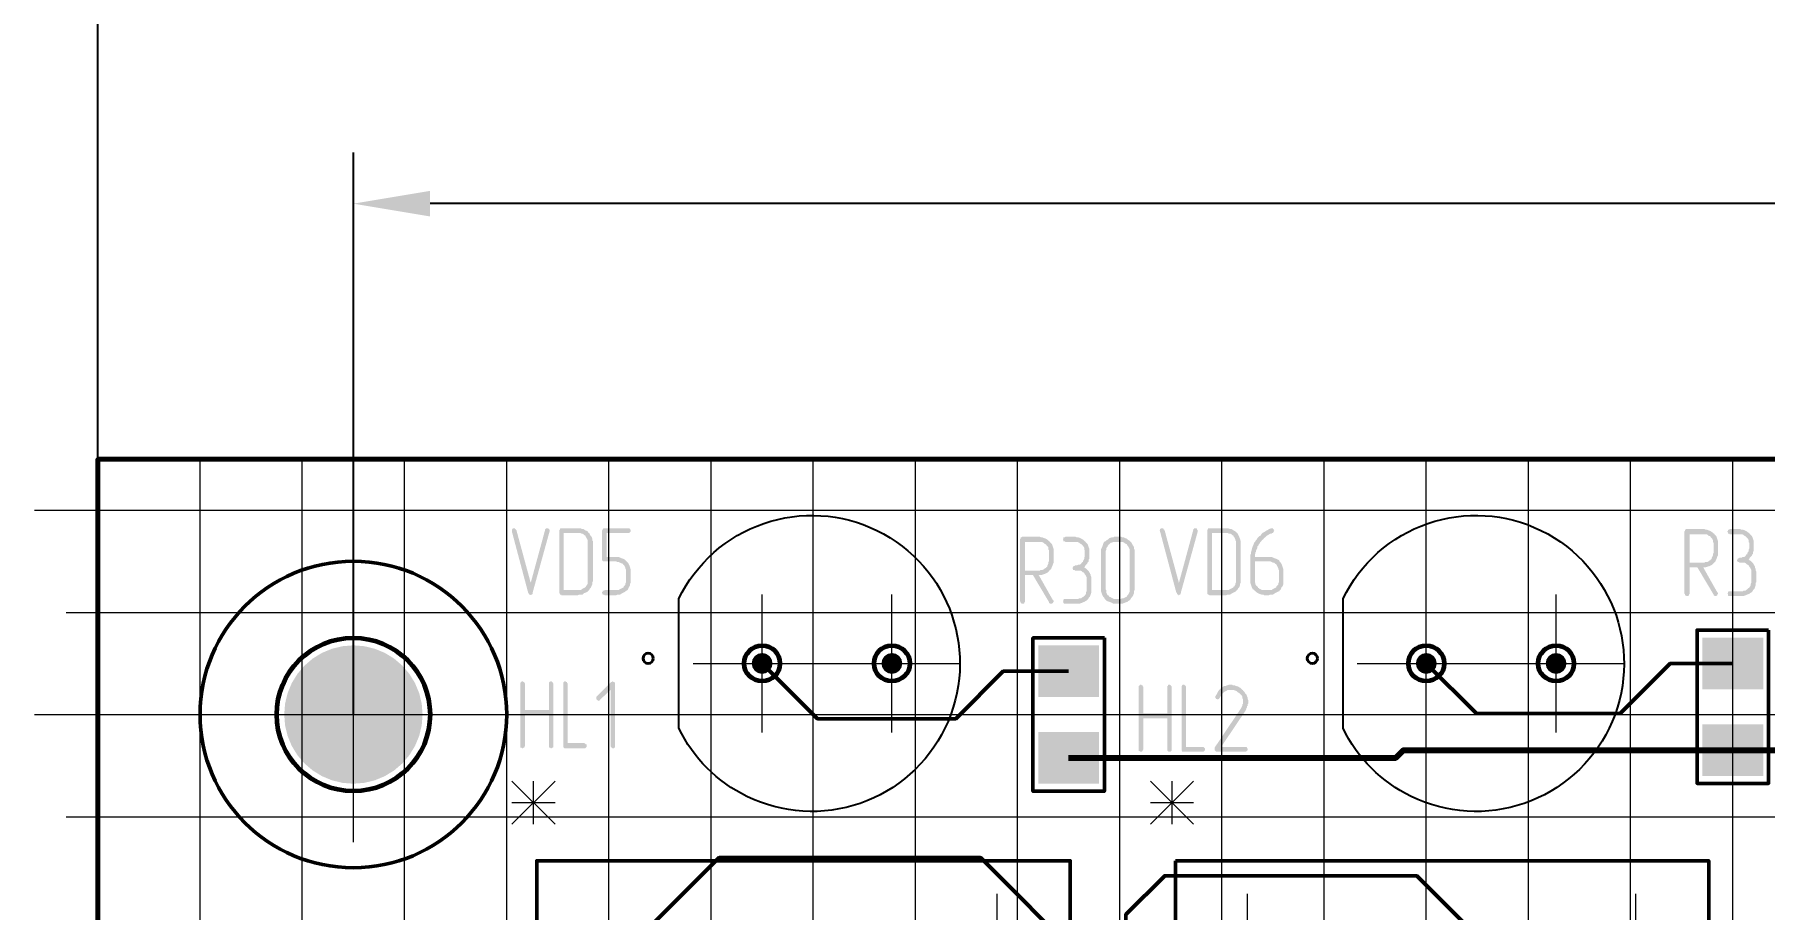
# Model space of a CAD drawing. Extents: x 260 to 1101, y 70 to 664.
# Drawn here: x 324.9 to 392.6, y 575.2 to 609.4 of the extents above; entities that cross this region are included whole.
import ezdxf

# ---------------------------------------------------------------- set-up
doc = ezdxf.new("R2010")
doc.units = 0
doc.header["$MEASUREMENT"] = 0
doc.layers.get('0').update_dxf_attribs({"linetype": 'CONTINUOUS'})
doc.layers.get('DEFPOINTS').update_dxf_attribs({"linetype": 'CONTINUOUS'})
doc.layers.add('PDF _Геометрия', color=7, linetype='CONTINUOUS')
doc.layers.add('PDF _Сплошная заливка', color=7, linetype='CONTINUOUS')
doc.styles.add('GOST type A0', font='', dxfattribs={"oblique": 15, "height": 3.5})
doc.styles.get('GOST type A0').set_extended_font_data('GOST type A')
doc.dimstyles.new('ГОСТ type A', dxfattribs={"dimtxt": 3.5, "dimasz": 3, "dimexe": 2, "dimexo": 0, "dimgap": 1, "dimtad": 1, "dimtoh": 1, "dimtxsty": 'GOST type A0', "dimcen": 0, "dimazin": 2, "dimtfac": 1, "dimtmove": 0, "dimatfit": 3, "dimfxl": 1, "dimarcsym": 0})

# ---------------------------------------------------------------- blocks, each defined once
blk = doc.blocks.new('*D11')
at = {"color": 0, "lineweight": -2, "transparency": 16777216}
for p, q in [((327.413, 592.786), (327.413, 614.787)), ((647.301, 592.786), (647.301, 614.787)), ((330.413, 612.787), (644.301, 612.787))]:
    blk.add_line(p, q, dxfattribs=at)
at = {"color": 0, "transparency": 16777216}
for points in [[(330.413, 613.287), (330.413, 612.287), (327.413, 612.787)], [(644.301, 613.287), (644.301, 612.287), (647.301, 612.787)]]:
    blk.add_solid(points, dxfattribs=at)
at = {"layer": 'DEFPOINTS', "color": 0, "transparency": 16777216}
for p in [(647.301, 612.787), (327.413, 592.786), (647.301, 592.786)]:
    blk.add_point(p, dxfattribs=at)
at = {"color": 0, "transparency": 16777216, "insert": (487.357, 615.799), "char_height": 3.5, "attachment_point": 5, "style": 'GOST type A0'}
blk.add_mtext('160±0,1', dxfattribs=at)
blk = doc.blocks.new('*D12')
at = {"color": 0, "lineweight": -2, "transparency": 16777216}
for p, q in [((337.409, 582.787), (337.409, 604.786)), ((637.304, 582.786), (637.304, 604.786)), ((634.304, 602.786), (340.409, 602.786))]:
    blk.add_line(p, q, dxfattribs=at)
at = {"color": 0, "transparency": 16777216}
for points in [[(340.409, 603.286), (340.409, 602.286), (337.409, 602.786)], [(634.304, 603.286), (634.304, 602.286), (637.304, 602.786)]]:
    blk.add_solid(points, dxfattribs=at)
at = {"layer": 'DEFPOINTS', "color": 0, "transparency": 16777216}
for p in [(337.409, 602.786), (337.409, 582.787), (637.304, 582.786)]:
    blk.add_point(p, dxfattribs=at)
at = {"color": 0, "transparency": 16777216, "insert": (487.356, 605.536), "char_height": 3.5, "width": 8.19532, "attachment_point": 5, "style": 'GOST type A0'}
blk.add_mtext('150', dxfattribs=at)

msp = doc.modelspace()

# ---------------------------------------------------------------- hatches: boundary and pattern name
at = {"layer": 'PDF _Сплошная заливка', "transparency": 33554559}
for points in [[(345.008, 590.075), (345.034, 590.075), (345.059, 590.049), (345.059, 590.049), (345.084, 590.024), (345.084, 589.998), (345.084, 589.973), (345.084, 589.948), (344.424, 587.56), (344.424, 587.56), (344.424, 587.535), (344.424, 587.535), (344.424, 587.509), (344.399, 587.484), (344.399, 587.484), (344.374, 587.484), (344.348, 587.458), (344.348, 587.458), (344.323, 587.484), (344.323, 587.484), (344.297, 587.484), (344.272, 587.509), (344.272, 587.535), (344.247, 587.56), (343.612, 589.948), (343.612, 589.998), (343.612, 589.998), (343.612, 589.998), (343.612, 590.024), (343.637, 590.049), (343.637, 590.049), (343.637, 590.075), (343.663, 590.075), (343.688, 590.075), (343.713, 590.075), (343.713, 590.075), (343.739, 590.075), (343.739, 590.049), (343.764, 590.049), (343.764, 590.024), (343.79, 589.998), (344.348, 587.941), (344.907, 589.998), (344.907, 589.998), (344.907, 590.024), (344.932, 590.049), (344.932, 590.049), (344.932, 590.049), (344.958, 590.075), (344.958, 590.075), (344.983, 590.075)], [(348.182, 590.075), (348.208, 590.075), (348.233, 590.049), (348.233, 590.049), (348.258, 590.024), (348.258, 589.998), (348.258, 589.973), (348.258, 589.973), (348.258, 589.973), (348.258, 589.948), (348.233, 589.922), (348.233, 589.922), (348.208, 589.897), (348.208, 589.897), (348.157, 589.897), (347.319, 589.897), (347.319, 588.957), (347.725, 588.957), (347.751, 588.957), (347.776, 588.957), (347.852, 588.932), (347.903, 588.906), (347.979, 588.881), (348.03, 588.855), (348.055, 588.83), (348.106, 588.779), (348.106, 588.779), (348.106, 588.779), (348.131, 588.754), (348.157, 588.728), (348.182, 588.678), (348.208, 588.627), (348.233, 588.551), (348.258, 588.474), (348.258, 588.449), (348.258, 588.398), (348.258, 588.017), (348.258, 588.017), (348.258, 588.017), (348.258, 587.992), (348.258, 587.992), (348.258, 587.941), (348.233, 587.89), (348.233, 587.839), (348.182, 587.763), (348.157, 587.687), (348.131, 587.662), (348.106, 587.636), (348.081, 587.636), (348.055, 587.611), (348.03, 587.585), (347.979, 587.56), (347.928, 587.535), (347.852, 587.484), (347.776, 587.484), (347.751, 587.484), (347.7, 587.458), (347.243, 587.458), (347.217, 587.484), (347.192, 587.484), (347.167, 587.484), (347.167, 587.509), (347.167, 587.509), (347.141, 587.535), (347.141, 587.56), (347.141, 587.56), (347.141, 587.585), (347.167, 587.585), (347.167, 587.611), (347.167, 587.636), (347.192, 587.636), (347.217, 587.636), (347.243, 587.662), (347.725, 587.662), (347.751, 587.662), (347.801, 587.662), (347.827, 587.687), (347.877, 587.712), (347.928, 587.738), (347.979, 587.763), (347.979, 587.763), (347.979, 587.789), (348.004, 587.814), (348.03, 587.839), (348.055, 587.865), (348.055, 587.916), (348.081, 587.966), (348.081, 588.017), (348.081, 588.398), (348.081, 588.398), (348.081, 588.424), (348.081, 588.449), (348.055, 588.5), (348.055, 588.525), (348.03, 588.576), (348.004, 588.627), (347.979, 588.652), (347.954, 588.652), (347.954, 588.678), (347.928, 588.703), (347.903, 588.703), (347.852, 588.728), (347.801, 588.754), (347.751, 588.754), (347.7, 588.779), (347.217, 588.779), (347.217, 588.779), (347.192, 588.779), (347.167, 588.805), (347.167, 588.805), (347.141, 588.83), (347.141, 588.855), (347.141, 589.973), (347.141, 589.973), (347.141, 589.998), (347.141, 589.998), (347.167, 590.024), (347.167, 590.049), (347.192, 590.075), (347.217, 590.075), (347.243, 590.075)], [(365.677, 589.744), (365.727, 589.719), (365.778, 589.719), (365.854, 589.694), (365.905, 589.668), (365.981, 589.617), (366.007, 589.592), (366.032, 589.567), (366.058, 589.567), (366.058, 589.567), (366.058, 589.541), (366.083, 589.516), (366.134, 589.465), (366.159, 589.414), (366.184, 589.338), (366.21, 589.262), (366.21, 589.211), (366.21, 589.186), (366.21, 588.982), (366.21, 588.932), (366.21, 588.881), (366.184, 588.855), (366.184, 588.855), (366.184, 588.855), (366.184, 588.83), (366.184, 588.83), (366.184, 588.779), (366.159, 588.754), (366.159, 588.754), (366.134, 588.728), (366.134, 588.703), (366.108, 588.678), (366.083, 588.652), (366.058, 588.627), (366.032, 588.576), (366.007, 588.551), (366.007, 588.551), (366.032, 588.551), (366.032, 588.525), (366.083, 588.5), (366.108, 588.474), (366.134, 588.449), (366.184, 588.398), (366.21, 588.347), (366.21, 588.347), (366.235, 588.322), (366.235, 588.297), (366.261, 588.271), (366.261, 588.22), (366.286, 588.17), (366.286, 588.119), (366.286, 588.068), (366.286, 587.687), (366.286, 587.687), (366.286, 587.662), (366.286, 587.662), (366.286, 587.636), (366.286, 587.611), (366.286, 587.56), (366.261, 587.484), (366.235, 587.408), (366.184, 587.357), (366.159, 587.306), (366.134, 587.281), (366.134, 587.281), (366.108, 587.255), (366.058, 587.23), (366.032, 587.204), (365.956, 587.179), (365.905, 587.154), (365.829, 587.128), (365.778, 587.128), (365.727, 587.128), (365.27, 587.128), (365.245, 587.128), (365.22, 587.128), (365.194, 587.154), (365.194, 587.154), (365.194, 587.179), (365.194, 587.204), (365.169, 587.23), (365.169, 587.23), (365.194, 587.23), (365.194, 587.255), (365.194, 587.281), (365.194, 587.281), (365.22, 587.306), (365.245, 587.306), (365.27, 587.306), (365.753, 587.306), (365.804, 587.331), (365.829, 587.331), (365.88, 587.331), (365.905, 587.357), (365.956, 587.382), (366.007, 587.433), (366.007, 587.433), (366.032, 587.433), (366.032, 587.458), (366.058, 587.484), (366.083, 587.535), (366.083, 587.585), (366.108, 587.636), (366.108, 587.687), (366.108, 588.068), (366.108, 588.068), (366.108, 588.093), (366.108, 588.119), (366.108, 588.144), (366.083, 588.195), (366.058, 588.246), (366.032, 588.271), (366.007, 588.322), (366.007, 588.322), (365.981, 588.347), (365.956, 588.347), (365.931, 588.373), (365.905, 588.398), (365.854, 588.424), (365.804, 588.424), (365.727, 588.424), (365.651, 588.424), (365.626, 588.449), (365.6, 588.449), (365.575, 588.449), (365.575, 588.474), (365.575, 588.474), (365.55, 588.5), (365.55, 588.525), (365.55, 588.525), (365.55, 588.551), (365.575, 588.551), (365.575, 588.576), (365.575, 588.576), (365.6, 588.601), (365.626, 588.601), (365.651, 588.627), (365.677, 588.627), (365.702, 588.627), (365.727, 588.627), (365.778, 588.652), (365.829, 588.652), (365.88, 588.678), (365.905, 588.728), (365.905, 588.728), (365.931, 588.754), (365.956, 588.754), (365.956, 588.805), (365.981, 588.83), (366.007, 588.881), (366.007, 588.932), (366.032, 588.982), (366.032, 589.186), (366.032, 589.186), (366.032, 589.211), (366.007, 589.236), (366.007, 589.262), (366.007, 589.313), (365.981, 589.363), (365.956, 589.389), (365.905, 589.44), (365.905, 589.44), (365.88, 589.465), (365.88, 589.465), (365.829, 589.49), (365.804, 589.516), (365.753, 589.541), (365.702, 589.541), (365.651, 589.541), (365.27, 589.541), (365.245, 589.567), (365.22, 589.567), (365.194, 589.567), (365.194, 589.592), (365.194, 589.592), (365.194, 589.617), (365.169, 589.643), (365.169, 589.643), (365.194, 589.668), (365.194, 589.668), (365.194, 589.694), (365.194, 589.719), (365.22, 589.719), (365.245, 589.719), (365.27, 589.744)], [(370.374, 590.075), (370.399, 590.075), (370.425, 590.049), (370.425, 590.049), (370.425, 590.024), (370.45, 589.998), (370.45, 589.973), (370.45, 589.948), (369.79, 587.56), (369.79, 587.56), (369.79, 587.535), (369.79, 587.535), (369.765, 587.509), (369.765, 587.484), (369.739, 587.484), (369.739, 587.484), (369.714, 587.458), (369.688, 587.458), (369.688, 587.484), (369.663, 587.484), (369.663, 587.484), (369.638, 587.509), (369.638, 587.535), (369.612, 587.56), (368.977, 589.948), (368.952, 589.998), (368.952, 589.998), (368.977, 589.998), (368.977, 590.024), (368.977, 590.049), (369.003, 590.049), (369.003, 590.075), (369.028, 590.075), (369.054, 590.075), (369.079, 590.075), (369.079, 590.075), (369.104, 590.075), (369.104, 590.049), (369.104, 590.049), (369.13, 590.024), (369.155, 589.998), (369.714, 587.941), (370.272, 589.998), (370.272, 589.998), (370.272, 590.024), (370.272, 590.049), (370.298, 590.049), (370.298, 590.049), (370.298, 590.075), (370.323, 590.075), (370.349, 590.075), (370.349, 590.075)], [(391.677, 590.049), (391.728, 590.024), (391.779, 590.024), (391.855, 589.998), (391.906, 589.973), (391.982, 589.922), (392.007, 589.897), (392.033, 589.871), (392.058, 589.871), (392.058, 589.871), (392.058, 589.846), (392.083, 589.821), (392.134, 589.77), (392.16, 589.719), (392.185, 589.643), (392.21, 589.567), (392.21, 589.516), (392.21, 589.49), (392.21, 589.287), (392.21, 589.236), (392.21, 589.186), (392.185, 589.16), (392.185, 589.16), (392.185, 589.16), (392.185, 589.135), (392.185, 589.135), (392.185, 589.084), (392.16, 589.059), (392.16, 589.059), (392.134, 589.033), (392.134, 589.008), (392.109, 588.982), (392.083, 588.957), (392.058, 588.932), (392.033, 588.881), (392.007, 588.855), (392.007, 588.855), (392.033, 588.855), (392.033, 588.83), (392.083, 588.805), (392.109, 588.779), (392.134, 588.754), (392.185, 588.703), (392.21, 588.652), (392.21, 588.652), (392.236, 588.627), (392.236, 588.601), (392.261, 588.576), (392.261, 588.525), (392.287, 588.474), (392.287, 588.424), (392.312, 588.373), (392.312, 587.992), (392.312, 587.992), (392.312, 587.966), (392.312, 587.966), (392.287, 587.941), (392.287, 587.916), (392.287, 587.865), (392.261, 587.789), (392.236, 587.712), (392.185, 587.662), (392.16, 587.611), (392.134, 587.585), (392.134, 587.585), (392.109, 587.56), (392.058, 587.535), (392.033, 587.509), (391.956, 587.484), (391.906, 587.458), (391.83, 587.433), (391.779, 587.433), (391.753, 587.433), (391.271, 587.433), (391.246, 587.433), (391.22, 587.433), (391.195, 587.458), (391.195, 587.458), (391.195, 587.484), (391.195, 587.509), (391.169, 587.535), (391.169, 587.535), (391.195, 587.535), (391.195, 587.56), (391.195, 587.585), (391.22, 587.585), (391.22, 587.611), (391.246, 587.611), (391.271, 587.611), (391.779, 587.611), (391.804, 587.636), (391.83, 587.636), (391.88, 587.636), (391.906, 587.662), (391.956, 587.687), (392.007, 587.738), (392.007, 587.738), (392.033, 587.738), (392.033, 587.763), (392.058, 587.789), (392.083, 587.839), (392.083, 587.89), (392.109, 587.941), (392.109, 587.992), (392.109, 588.373), (392.109, 588.373), (392.109, 588.398), (392.109, 588.424), (392.109, 588.449), (392.083, 588.5), (392.058, 588.551), (392.033, 588.576), (392.007, 588.627), (392.007, 588.627), (391.982, 588.652), (391.956, 588.652), (391.931, 588.678), (391.906, 588.703), (391.855, 588.728), (391.804, 588.728), (391.753, 588.728), (391.652, 588.728), (391.626, 588.754), (391.601, 588.754), (391.576, 588.754), (391.576, 588.779), (391.576, 588.779), (391.55, 588.805), (391.55, 588.83), (391.55, 588.83), (391.55, 588.855), (391.576, 588.855), (391.576, 588.881), (391.576, 588.881), (391.601, 588.906), (391.626, 588.906), (391.652, 588.932), (391.677, 588.932), (391.703, 588.932), (391.753, 588.932), (391.779, 588.957), (391.83, 588.957), (391.88, 588.982), (391.906, 589.033), (391.906, 589.033), (391.931, 589.059), (391.956, 589.059), (391.956, 589.109), (391.982, 589.135), (392.007, 589.186), (392.007, 589.236), (392.033, 589.287), (392.033, 589.49), (392.033, 589.49), (392.033, 589.516), (392.007, 589.541), (392.007, 589.567), (392.007, 589.617), (391.982, 589.668), (391.956, 589.694), (391.906, 589.744), (391.906, 589.744), (391.88, 589.77), (391.88, 589.77), (391.83, 589.795), (391.804, 589.821), (391.753, 589.846), (391.703, 589.846), (391.652, 589.846), (391.271, 589.846), (391.246, 589.871), (391.22, 589.871), (391.195, 589.871), (391.195, 589.897), (391.195, 589.897), (391.195, 589.922), (391.169, 589.948), (391.169, 589.948), (391.195, 589.973), (391.195, 589.973), (391.195, 589.998), (391.22, 590.024), (391.22, 590.024), (391.246, 590.024), (391.271, 590.049)], [(337.409, 582.786), (334.702, 582.786), (334.735, 583.21), (334.834, 583.623), (334.997, 584.016), (335.219, 584.378), (335.495, 584.701), (335.818, 584.978), (336.18, 585.2), (336.573, 585.362), (336.986, 585.461), (337.409, 585.495)], [(353.404, 584.786), (353.404, 585.194), (353.56, 585.163), (353.692, 585.075), (353.78, 584.942), (353.811, 584.786)], [(358.482, 584.786), (358.482, 585.194), (358.638, 585.163), (358.77, 585.075), (358.858, 584.942), (358.89, 584.786)], [(379.394, 584.786), (379.394, 585.194), (379.55, 585.163), (379.683, 585.075), (379.771, 584.942), (379.802, 584.786)], [(384.473, 584.786), (384.473, 585.194), (384.629, 585.163), (384.761, 585.075), (384.849, 584.942), (384.88, 584.786)], [(345.161, 584.08), (345.186, 584.055), (345.211, 584.055), (345.211, 584.055), (345.211, 584.029), (345.237, 584.004), (345.237, 583.979), (345.237, 581.565), (345.237, 581.54), (345.237, 581.54), (345.237, 581.515), (345.211, 581.489), (345.211, 581.489), (345.186, 581.489), (345.161, 581.464), (345.135, 581.464), (345.135, 581.464), (345.135, 581.464), (345.11, 581.489), (345.084, 581.489), (345.084, 581.489), (345.059, 581.515), (345.059, 581.54), (345.059, 581.565), (345.059, 582.759), (344.12, 582.759), (344.12, 581.565), (344.12, 581.54), (344.12, 581.54), (344.094, 581.515), (344.094, 581.489), (344.094, 581.489), (344.069, 581.489), (344.043, 581.464), (344.018, 581.464), (344.018, 581.464), (344.018, 581.464), (343.993, 581.489), (343.967, 581.489), (343.942, 581.489), (343.942, 581.515), (343.942, 581.54), (343.942, 581.565), (343.942, 583.979), (343.942, 583.979), (343.942, 584.004), (343.942, 584.029), (343.967, 584.055), (343.967, 584.055), (343.967, 584.055), (343.993, 584.08), (344.018, 584.08), (344.018, 584.08), (344.043, 584.08), (344.069, 584.055), (344.094, 584.055), (344.094, 584.055), (344.094, 584.029), (344.12, 584.004), (344.12, 583.979), (344.12, 582.963), (345.059, 582.963), (345.059, 583.979), (345.059, 583.979), (345.059, 584.004), (345.059, 584.029), (345.084, 584.055), (345.084, 584.055), (345.084, 584.055), (345.11, 584.08), (345.135, 584.08)], [(345.719, 584.08), (345.745, 584.055), (345.77, 584.055), (345.77, 584.055), (345.77, 584.029), (345.795, 584.004), (345.795, 583.979), (345.795, 581.667), (346.456, 581.667), (346.456, 581.642), (346.481, 581.642), (346.506, 581.616), (346.506, 581.616), (346.532, 581.616), (346.532, 581.591), (346.532, 581.565), (346.532, 581.565), (346.532, 581.54), (346.532, 581.515), (346.506, 581.489), (346.506, 581.489), (346.506, 581.489), (346.481, 581.464), (346.456, 581.464), (345.694, 581.464), (345.668, 581.464), (345.643, 581.489), (345.643, 581.489), (345.618, 581.515), (345.618, 581.54), (345.618, 581.565), (345.618, 583.979), (345.618, 583.979), (345.618, 584.004), (345.618, 584.029), (345.643, 584.055), (345.643, 584.055), (345.643, 584.055), (345.668, 584.08), (345.694, 584.08)], [(347.573, 584.08), (347.598, 584.055), (347.624, 584.055), (347.624, 584.055), (347.649, 584.029), (347.649, 584.004), (347.649, 583.979), (347.649, 581.565), (347.649, 581.54), (347.649, 581.54), (347.649, 581.515), (347.624, 581.489), (347.624, 581.489), (347.624, 581.489), (347.598, 581.464), (347.573, 581.464), (347.573, 581.464), (347.547, 581.464), (347.522, 581.489), (347.497, 581.489), (347.497, 581.489), (347.497, 581.515), (347.471, 581.54), (347.471, 581.565), (347.471, 583.75), (347.065, 583.369), (347.065, 583.344), (347.04, 583.344), (347.04, 583.344), (347.014, 583.318), (346.989, 583.318), (346.989, 583.344), (346.963, 583.344), (346.938, 583.369), (346.938, 583.369), (346.938, 583.369), (346.913, 583.394), (346.913, 583.42), (346.913, 583.42), (346.913, 583.445), (346.913, 583.471), (346.938, 583.496), (347.497, 584.055), (347.497, 584.055), (347.522, 584.055), (347.547, 584.08), (347.573, 584.08)], [(369.358, 583.953), (369.384, 583.928), (369.409, 583.928), (369.409, 583.928), (369.409, 583.902), (369.435, 583.877), (369.435, 583.852), (369.435, 581.439), (369.435, 581.413), (369.435, 581.413), (369.435, 581.388), (369.409, 581.362), (369.409, 581.362), (369.384, 581.337), (369.358, 581.337), (369.333, 581.337), (369.333, 581.337), (369.333, 581.337), (369.308, 581.337), (369.282, 581.362), (369.282, 581.362), (369.257, 581.388), (369.257, 581.388), (369.257, 581.439), (369.257, 582.632), (368.317, 582.632), (368.317, 581.439), (368.317, 581.413), (368.317, 581.413), (368.292, 581.388), (368.292, 581.362), (368.292, 581.362), (368.267, 581.337), (368.241, 581.337), (368.216, 581.337), (368.216, 581.337), (368.216, 581.337), (368.19, 581.337), (368.165, 581.362), (368.14, 581.362), (368.14, 581.388), (368.14, 581.388), (368.14, 581.439), (368.14, 583.852), (368.14, 583.852), (368.14, 583.877), (368.14, 583.902), (368.165, 583.902), (368.165, 583.928), (368.165, 583.928), (368.19, 583.953), (368.216, 583.953), (368.216, 583.953), (368.241, 583.953), (368.267, 583.928), (368.292, 583.928), (368.292, 583.928), (368.292, 583.902), (368.317, 583.877), (368.317, 583.852), (368.317, 582.836), (369.257, 582.836), (369.257, 583.852), (369.257, 583.852), (369.257, 583.877), (369.257, 583.902), (369.282, 583.902), (369.282, 583.928), (369.282, 583.928), (369.308, 583.953), (369.333, 583.953)], [(369.917, 583.953), (369.942, 583.928), (369.968, 583.928), (369.968, 583.928), (369.968, 583.902), (369.993, 583.877), (369.993, 583.852), (369.993, 581.515), (370.653, 581.515), (370.653, 581.515), (370.679, 581.515), (370.704, 581.489), (370.704, 581.489), (370.73, 581.464), (370.73, 581.464), (370.73, 581.439), (370.73, 581.439), (370.73, 581.413), (370.73, 581.388), (370.704, 581.362), (370.704, 581.362), (370.704, 581.362), (370.679, 581.337), (370.653, 581.337), (369.892, 581.337), (369.866, 581.337), (369.841, 581.337), (369.841, 581.362), (369.815, 581.388), (369.815, 581.413), (369.815, 581.439), (369.815, 583.852), (369.815, 583.852), (369.815, 583.877), (369.815, 583.902), (369.841, 583.902), (369.841, 583.928), (369.841, 583.928), (369.866, 583.953), (369.892, 583.953)], [(371.771, 583.953), (371.796, 583.953), (371.821, 583.928), (371.897, 583.928), (371.948, 583.902), (372.05, 583.877), (372.075, 583.852), (372.126, 583.826), (372.151, 583.801), (372.202, 583.75), (372.202, 583.75), (372.202, 583.75), (372.228, 583.75), (372.228, 583.725), (372.253, 583.699), (372.278, 583.674), (372.304, 583.623), (372.355, 583.572), (372.38, 583.496), (372.405, 583.445), (372.405, 583.394), (372.431, 583.344), (372.431, 583.293), (372.431, 583.293), (372.431, 583.293), (372.431, 583.267), (372.431, 583.242), (372.431, 583.217), (372.405, 583.191), (372.405, 583.115), (372.405, 583.115), (372.38, 583.115), (372.38, 583.09), (372.38, 583.064), (372.355, 583.039), (372.355, 583.013), (372.329, 582.963), (372.304, 582.912), (371.364, 581.515), (372.329, 581.515), (372.329, 581.515), (372.355, 581.515), (372.38, 581.489), (372.38, 581.489), (372.38, 581.464), (372.405, 581.464), (372.405, 581.439), (372.405, 581.439), (372.405, 581.413), (372.405, 581.388), (372.38, 581.362), (372.38, 581.362), (372.355, 581.362), (372.355, 581.337), (372.304, 581.337), (371.187, 581.337), (371.187, 581.337), (371.161, 581.337), (371.136, 581.362), (371.136, 581.362), (371.11, 581.388), (371.11, 581.413), (371.11, 581.439), (371.11, 581.439), (371.11, 581.464), (371.11, 581.464), (371.11, 581.489), (372.151, 583.039), (372.177, 583.09), (372.202, 583.166), (372.202, 583.166), (372.202, 583.191), (372.202, 583.191), (372.228, 583.217), (372.228, 583.242), (372.228, 583.293), (372.228, 583.318), (372.228, 583.318), (372.228, 583.344), (372.228, 583.369), (372.202, 583.42), (372.202, 583.471), (372.177, 583.521), (372.126, 583.572), (372.075, 583.623), (372.075, 583.623), (372.075, 583.623), (372.05, 583.648), (372.024, 583.648), (371.999, 583.674), (371.974, 583.699), (371.923, 583.725), (371.923, 583.725), (371.897, 583.725), (371.897, 583.725), (371.872, 583.75), (371.847, 583.75), (371.796, 583.75), (371.745, 583.75), (371.72, 583.75), (371.694, 583.75), (371.669, 583.75), (371.618, 583.75), (371.593, 583.725), (371.542, 583.699), (371.491, 583.674), (371.491, 583.674), (371.466, 583.674), (371.466, 583.648), (371.44, 583.623), (371.415, 583.598), (371.39, 583.547), (371.339, 583.496), (371.313, 583.445), (371.313, 583.445), (371.313, 583.42), (371.288, 583.42), (371.288, 583.394), (371.288, 583.394), (371.263, 583.394), (371.263, 583.394), (371.237, 583.369), (371.237, 583.369), (371.212, 583.394), (371.187, 583.394), (371.161, 583.394), (371.161, 583.394), (371.161, 583.42), (371.136, 583.445), (371.136, 583.471), (371.136, 583.496), (371.136, 583.496), (371.161, 583.521), (371.161, 583.521), (371.161, 583.547), (371.187, 583.572), (371.212, 583.623), (371.237, 583.674), (371.288, 583.75), (371.339, 583.801), (371.39, 583.852), (371.39, 583.852), (371.415, 583.852), (371.44, 583.877), (371.491, 583.902), (371.542, 583.902), (371.593, 583.928), (371.669, 583.953), (371.72, 583.953), (371.745, 583.953)], [(337.409, 582.786), (337.409, 580.078), (336.986, 580.111), (336.573, 580.21), (336.18, 580.373), (335.818, 580.595), (335.495, 580.871), (335.219, 581.194), (334.997, 581.557), (334.834, 581.949), (334.735, 582.363), (334.702, 582.786)], [(337.409, 582.786), (340.117, 582.786), (340.083, 582.363), (339.984, 581.949), (339.821, 581.557), (339.599, 581.194), (339.324, 580.871), (339, 580.595), (338.638, 580.373), (338.246, 580.21), (337.833, 580.111), (337.409, 580.078)]]:
    msp.add_hatch(color=256, dxfattribs=at).paths.add_polyline_path(points)
h = msp.add_hatch(color=256, dxfattribs=at)
h.paths.add_polyline_path([(346.202, 589.897), (345.643, 589.897), (345.643, 587.662), (346.227, 587.662), (346.278, 587.662), (346.303, 587.662), (346.354, 587.687), (346.379, 587.712), (346.43, 587.738), (346.481, 587.763), (346.481, 587.763), (346.506, 587.789), (346.506, 587.789), (346.532, 587.839), (346.557, 587.865), (346.583, 587.916), (346.583, 587.966), (346.583, 588.017), (346.583, 589.516), (346.583, 589.516), (346.583, 589.541), (346.583, 589.567), (346.583, 589.617), (346.557, 589.643), (346.532, 589.694), (346.506, 589.744), (346.481, 589.77), (346.481, 589.795), (346.456, 589.795), (346.43, 589.821), (346.405, 589.846), (346.354, 589.871), (346.329, 589.871), (346.278, 589.897)], flags=0)
h.paths.add_polyline_path([(346.252, 590.075), (346.303, 590.075), (346.354, 590.049), (346.405, 590.049), (346.481, 589.998), (346.557, 589.973), (346.583, 589.948), (346.608, 589.922), (346.608, 589.922), (346.608, 589.897), (346.633, 589.897), (346.659, 589.846), (346.684, 589.795), (346.735, 589.744), (346.76, 589.668), (346.76, 589.592), (346.786, 589.567), (346.786, 589.516), (346.786, 588.017), (346.786, 588.017), (346.786, 588.017), (346.786, 587.992), (346.76, 587.992), (346.76, 587.941), (346.76, 587.89), (346.735, 587.839), (346.709, 587.763), (346.659, 587.712), (346.633, 587.662), (346.608, 587.636), (346.608, 587.636), (346.583, 587.611), (346.557, 587.585), (346.506, 587.56), (346.43, 587.535), (346.379, 587.484), (346.303, 587.484), (346.252, 587.484), (346.202, 587.458), (345.541, 587.458), (345.541, 587.484), (345.516, 587.484), (345.491, 587.484), (345.491, 587.509), (345.465, 587.535), (345.465, 587.56), (345.465, 589.973), (345.465, 589.973), (345.465, 589.998), (345.465, 589.998), (345.491, 590.024), (345.491, 590.049), (345.516, 590.075), (345.541, 590.075), (345.567, 590.075), (346.227, 590.075)], flags=0)
h = msp.add_hatch(color=256, dxfattribs=at)
h.paths.add_polyline_path([(364.255, 589.541), (363.696, 589.541), (363.696, 588.424), (364.28, 588.424), (364.306, 588.449), (364.331, 588.449), (364.382, 588.449), (364.433, 588.474), (364.458, 588.5), (364.509, 588.525), (364.509, 588.551), (364.534, 588.551), (364.559, 588.576), (364.559, 588.601), (364.585, 588.652), (364.61, 588.703), (364.61, 588.754), (364.636, 588.805), (364.636, 589.186), (364.636, 589.186), (364.636, 589.211), (364.61, 589.236), (364.61, 589.262), (364.61, 589.313), (364.585, 589.363), (364.559, 589.389), (364.509, 589.44), (364.509, 589.44), (364.483, 589.465), (364.458, 589.465), (364.433, 589.49), (364.407, 589.516), (364.356, 589.541), (364.306, 589.541)], flags=0)
h.paths.add_polyline_path([(364.28, 589.744), (364.331, 589.719), (364.382, 589.719), (364.433, 589.694), (364.509, 589.668), (364.585, 589.617), (364.61, 589.592), (364.636, 589.567), (364.636, 589.567), (364.661, 589.567), (364.661, 589.541), (364.686, 589.516), (364.737, 589.465), (364.763, 589.414), (364.788, 589.338), (364.813, 589.262), (364.813, 589.211), (364.813, 589.186), (364.813, 588.805), (364.813, 588.805), (364.813, 588.805), (364.813, 588.779), (364.813, 588.754), (364.813, 588.728), (364.788, 588.678), (364.763, 588.601), (364.737, 588.551), (364.712, 588.474), (364.661, 588.449), (364.636, 588.398), (364.636, 588.398), (364.61, 588.373), (364.585, 588.347), (364.534, 588.322), (364.483, 588.297), (364.407, 588.271), (364.331, 588.246), (364.28, 588.246), (364.255, 588.246), (364.229, 588.246), (364.788, 587.255), (364.788, 587.255), (364.813, 587.255), (364.813, 587.23), (364.813, 587.23), (364.813, 587.204), (364.813, 587.204), (364.788, 587.179), (364.788, 587.154), (364.763, 587.154), (364.763, 587.128), (364.737, 587.128), (364.712, 587.128), (364.686, 587.128), (364.661, 587.128), (364.661, 587.128), (364.661, 587.154), (364.636, 587.154), (364.636, 587.179), (364.001, 588.246), (363.696, 588.246), (363.696, 587.23), (363.696, 587.204), (363.696, 587.204), (363.671, 587.179), (363.671, 587.154), (363.671, 587.154), (363.645, 587.128), (363.62, 587.128), (363.595, 587.128), (363.595, 587.128), (363.569, 587.128), (363.569, 587.128), (363.518, 587.154), (363.518, 587.154), (363.518, 587.179), (363.518, 587.179), (363.493, 587.23), (363.493, 589.643), (363.493, 589.643), (363.493, 589.643), (363.518, 589.668), (363.518, 589.694), (363.518, 589.719), (363.544, 589.719), (363.569, 589.744), (363.595, 589.744)], flags=0)
h = msp.add_hatch(color=256, dxfattribs=at)
h.paths.add_polyline_path([(367.403, 589.541), (367.2, 589.541), (367.175, 589.541), (367.124, 589.541), (367.099, 589.516), (367.048, 589.516), (366.997, 589.465), (366.972, 589.44), (366.946, 589.44), (366.946, 589.414), (366.921, 589.389), (366.921, 589.363), (366.895, 589.338), (366.87, 589.287), (366.87, 589.236), (366.845, 589.186), (366.845, 587.687), (366.845, 587.687), (366.87, 587.662), (366.87, 587.636), (366.87, 587.585), (366.87, 587.56), (366.895, 587.509), (366.921, 587.458), (366.972, 587.433), (366.972, 587.408), (366.997, 587.408), (366.997, 587.382), (367.048, 587.382), (367.073, 587.357), (367.124, 587.331), (367.175, 587.306), (367.226, 587.306), (367.429, 587.306), (367.479, 587.331), (367.505, 587.331), (367.53, 587.331), (367.581, 587.357), (367.632, 587.382), (367.683, 587.408), (367.683, 587.433), (367.683, 587.433), (367.708, 587.458), (367.733, 587.484), (367.759, 587.535), (367.784, 587.585), (367.784, 587.636), (367.784, 587.687), (367.784, 589.186), (367.784, 589.186), (367.784, 589.211), (367.784, 589.236), (367.784, 589.262), (367.759, 589.313), (367.733, 589.363), (367.708, 589.389), (367.683, 589.44), (367.683, 589.44), (367.657, 589.465), (367.632, 589.465), (367.606, 589.49), (367.556, 589.516), (367.53, 589.541), (367.479, 589.541)], flags=0)
h.paths.add_polyline_path([(367.454, 589.744), (367.505, 589.719), (367.556, 589.719), (367.606, 589.694), (367.683, 589.668), (367.733, 589.617), (367.784, 589.592), (367.809, 589.567), (367.809, 589.567), (367.809, 589.567), (367.835, 589.541), (367.86, 589.516), (367.886, 589.465), (367.911, 589.414), (367.962, 589.338), (367.962, 589.262), (367.987, 589.211), (367.987, 589.186), (367.987, 587.687), (367.987, 587.687), (367.987, 587.662), (367.987, 587.662), (367.962, 587.636), (367.962, 587.611), (367.962, 587.56), (367.936, 587.484), (367.911, 587.433), (367.86, 587.357), (367.835, 587.331), (367.809, 587.281), (367.809, 587.281), (367.784, 587.255), (367.733, 587.23), (367.708, 587.204), (367.632, 587.179), (367.581, 587.154), (367.505, 587.128), (367.454, 587.128), (367.403, 587.128), (367.2, 587.128), (367.2, 587.128), (367.149, 587.128), (367.099, 587.154), (367.048, 587.179), (366.972, 587.204), (366.895, 587.23), (366.87, 587.255), (366.845, 587.281), (366.845, 587.281), (366.819, 587.306), (366.819, 587.306), (366.794, 587.357), (366.743, 587.408), (366.718, 587.458), (366.692, 587.535), (366.667, 587.611), (366.667, 587.636), (366.667, 587.687), (366.667, 589.186), (366.667, 589.186), (366.667, 589.186), (366.667, 589.211), (366.667, 589.211), (366.667, 589.262), (366.692, 589.313), (366.718, 589.363), (366.743, 589.44), (366.768, 589.516), (366.794, 589.541), (366.819, 589.567), (366.819, 589.567), (366.845, 589.567), (366.87, 589.592), (366.895, 589.617), (366.946, 589.643), (366.997, 589.694), (367.073, 589.719), (367.149, 589.719), (367.175, 589.744), (367.429, 589.744)], flags=0)
h = msp.add_hatch(color=256, dxfattribs=at)
h.paths.add_polyline_path([(371.567, 589.897), (371.009, 589.897), (371.009, 587.662), (371.593, 587.662), (371.618, 587.662), (371.669, 587.662), (371.694, 587.687), (371.745, 587.712), (371.796, 587.738), (371.847, 587.763), (371.847, 587.763), (371.847, 587.789), (371.872, 587.789), (371.897, 587.839), (371.923, 587.865), (371.923, 587.916), (371.948, 587.966), (371.948, 588.017), (371.948, 589.516), (371.948, 589.516), (371.948, 589.541), (371.948, 589.567), (371.923, 589.617), (371.923, 589.643), (371.897, 589.694), (371.872, 589.744), (371.847, 589.77), (371.847, 589.795), (371.821, 589.795), (371.796, 589.821), (371.771, 589.846), (371.72, 589.871), (371.669, 589.871), (371.618, 589.897)], flags=0)
h.paths.add_polyline_path([(371.618, 590.075), (371.644, 590.075), (371.72, 590.049), (371.771, 590.049), (371.847, 589.998), (371.897, 589.973), (371.923, 589.948), (371.974, 589.922), (371.974, 589.922), (371.974, 589.897), (371.999, 589.897), (372.024, 589.846), (372.05, 589.795), (372.075, 589.744), (372.101, 589.668), (372.126, 589.592), (372.126, 589.567), (372.126, 589.516), (372.126, 588.017), (372.126, 588.017), (372.126, 588.017), (372.126, 587.992), (372.126, 587.992), (372.126, 587.941), (372.101, 587.89), (372.101, 587.839), (372.075, 587.763), (372.024, 587.712), (371.999, 587.662), (371.974, 587.636), (371.948, 587.636), (371.948, 587.611), (371.897, 587.585), (371.847, 587.56), (371.796, 587.535), (371.72, 587.484), (371.669, 587.484), (371.618, 587.484), (371.567, 587.458), (370.907, 587.458), (370.882, 587.484), (370.882, 587.484), (370.856, 587.484), (370.831, 587.509), (370.831, 587.535), (370.831, 587.56), (370.831, 589.973), (370.831, 589.973), (370.831, 589.998), (370.831, 589.998), (370.831, 590.024), (370.856, 590.049), (370.856, 590.075), (370.882, 590.075), (370.933, 590.075), (371.593, 590.075)], flags=0)
h = msp.add_hatch(color=256, dxfattribs=at)
h.paths.add_polyline_path([(373.243, 588.779), (372.685, 588.779), (372.685, 588.017), (372.685, 588.017), (372.685, 587.992), (372.685, 587.966), (372.71, 587.941), (372.71, 587.89), (372.735, 587.839), (372.761, 587.814), (372.812, 587.763), (372.812, 587.763), (372.812, 587.738), (372.837, 587.738), (372.862, 587.712), (372.913, 587.687), (372.964, 587.662), (373.015, 587.662), (373.065, 587.662), (373.269, 587.662), (373.294, 587.662), (373.345, 587.662), (373.37, 587.687), (373.421, 587.712), (373.472, 587.738), (373.523, 587.763), (373.523, 587.763), (373.523, 587.789), (373.548, 587.814), (373.573, 587.839), (373.599, 587.865), (373.599, 587.916), (373.624, 587.966), (373.624, 588.017), (373.624, 588.398), (373.624, 588.398), (373.624, 588.424), (373.624, 588.449), (373.599, 588.5), (373.599, 588.525), (373.573, 588.576), (373.548, 588.627), (373.523, 588.652), (373.523, 588.678), (373.497, 588.678), (373.472, 588.703), (373.446, 588.728), (373.396, 588.728), (373.345, 588.754), (373.294, 588.779)], flags=0)
h.paths.add_polyline_path([(373.37, 590.075), (373.396, 590.075), (373.396, 590.049), (373.421, 590.049), (373.421, 590.024), (373.421, 589.998), (373.446, 589.973), (373.446, 589.973), (373.446, 589.973), (373.421, 589.948), (373.421, 589.922), (373.421, 589.922), (373.396, 589.922), (373.396, 589.897), (373.37, 589.897), (373.345, 589.871), (373.294, 589.871), (373.218, 589.821), (373.218, 589.821), (373.218, 589.821), (373.192, 589.795), (373.167, 589.795), (373.142, 589.77), (373.091, 589.719), (373.065, 589.719), (373.065, 589.694), (373.04, 589.694), (373.015, 589.643), (372.964, 589.617), (372.939, 589.567), (372.888, 589.516), (372.862, 589.465), (372.862, 589.465), (372.837, 589.44), (372.837, 589.414), (372.812, 589.389), (372.786, 589.363), (372.786, 589.313), (372.761, 589.262), (372.735, 589.211), (372.735, 589.211), (372.735, 589.186), (372.735, 589.16), (372.71, 589.135), (372.71, 589.084), (372.685, 589.059), (372.685, 589.008), (372.685, 588.957), (373.269, 588.957), (373.294, 588.957), (373.294, 588.957), (373.319, 588.957), (373.396, 588.932), (373.446, 588.906), (373.523, 588.881), (373.573, 588.855), (373.624, 588.83), (373.649, 588.805), (373.649, 588.805), (373.649, 588.779), (373.675, 588.754), (373.7, 588.728), (373.726, 588.678), (373.751, 588.627), (373.776, 588.551), (373.802, 588.474), (373.802, 588.449), (373.802, 588.398), (373.802, 588.017), (373.802, 588.017), (373.802, 588.017), (373.802, 587.992), (373.802, 587.992), (373.802, 587.941), (373.802, 587.89), (373.776, 587.814), (373.726, 587.763), (373.7, 587.687), (373.675, 587.662), (373.649, 587.636), (373.649, 587.611), (373.624, 587.611), (373.573, 587.585), (373.523, 587.56), (373.472, 587.535), (373.396, 587.484), (373.345, 587.484), (373.294, 587.484), (373.243, 587.458), (373.04, 587.458), (373.015, 587.484), (372.989, 587.484), (372.939, 587.484), (372.862, 587.509), (372.812, 587.535), (372.735, 587.585), (372.71, 587.611), (372.685, 587.636), (372.685, 587.636), (372.659, 587.636), (372.659, 587.662), (372.608, 587.687), (372.583, 587.738), (372.558, 587.789), (372.532, 587.865), (372.507, 587.941), (372.507, 587.992), (372.507, 588.017), (372.507, 588.855), (372.507, 588.855), (372.507, 588.881), (372.507, 588.881), (372.507, 588.932), (372.507, 588.957), (372.507, 589.008), (372.507, 589.033), (372.532, 589.084), (372.532, 589.135), (372.558, 589.211), (372.583, 589.313), (372.608, 589.389), (372.634, 589.44), (372.659, 589.516), (372.71, 589.567), (372.71, 589.567), (372.71, 589.592), (372.735, 589.592), (372.735, 589.617), (372.761, 589.643), (372.786, 589.694), (372.812, 589.719), (372.862, 589.77), (372.913, 589.795), (372.939, 589.846), (372.989, 589.897), (373.04, 589.922), (373.116, 589.973), (373.167, 589.998), (373.243, 590.049), (373.319, 590.075), (373.345, 590.075), (373.345, 590.075)], flags=0)
h = msp.add_hatch(color=256, dxfattribs=at)
h.paths.add_polyline_path([(390.255, 589.846), (389.697, 589.846), (389.697, 588.728), (390.281, 588.728), (390.306, 588.754), (390.331, 588.754), (390.382, 588.754), (390.433, 588.779), (390.458, 588.805), (390.509, 588.83), (390.509, 588.855), (390.535, 588.855), (390.56, 588.881), (390.56, 588.906), (390.585, 588.957), (390.611, 589.008), (390.611, 589.059), (390.636, 589.109), (390.636, 589.49), (390.636, 589.49), (390.636, 589.516), (390.611, 589.541), (390.611, 589.567), (390.611, 589.617), (390.585, 589.668), (390.56, 589.694), (390.509, 589.744), (390.509, 589.744), (390.509, 589.77), (390.458, 589.77), (390.433, 589.795), (390.408, 589.821), (390.357, 589.846), (390.306, 589.846)], flags=0)
h.paths.add_polyline_path([(390.281, 590.049), (390.331, 590.024), (390.382, 590.024), (390.433, 589.998), (390.509, 589.973), (390.585, 589.922), (390.611, 589.897), (390.636, 589.871), (390.636, 589.871), (390.662, 589.871), (390.662, 589.846), (390.687, 589.821), (390.738, 589.77), (390.763, 589.719), (390.788, 589.643), (390.814, 589.567), (390.814, 589.516), (390.814, 589.49), (390.814, 589.109), (390.814, 589.109), (390.814, 589.109), (390.814, 589.084), (390.814, 589.059), (390.814, 589.033), (390.788, 588.982), (390.763, 588.906), (390.738, 588.855), (390.712, 588.779), (390.687, 588.754), (390.636, 588.703), (390.636, 588.703), (390.611, 588.678), (390.585, 588.652), (390.535, 588.627), (390.484, 588.601), (390.408, 588.576), (390.331, 588.551), (390.281, 588.551), (390.255, 588.551), (390.23, 588.551), (390.788, 587.56), (390.788, 587.56), (390.814, 587.56), (390.814, 587.535), (390.814, 587.535), (390.814, 587.509), (390.814, 587.509), (390.788, 587.484), (390.788, 587.458), (390.763, 587.458), (390.763, 587.433), (390.738, 587.433), (390.712, 587.433), (390.687, 587.433), (390.662, 587.433), (390.662, 587.433), (390.662, 587.458), (390.636, 587.458), (390.636, 587.484), (390.001, 588.551), (389.697, 588.551), (389.697, 587.535), (389.697, 587.509), (389.697, 587.509), (389.671, 587.484), (389.671, 587.458), (389.671, 587.458), (389.646, 587.433), (389.621, 587.433), (389.595, 587.433), (389.595, 587.433), (389.57, 587.433), (389.57, 587.433), (389.519, 587.458), (389.519, 587.458), (389.519, 587.484), (389.519, 587.484), (389.493, 587.535), (389.493, 589.948), (389.493, 589.948), (389.493, 589.948), (389.519, 589.973), (389.519, 589.998), (389.519, 590.024), (389.544, 590.024), (389.57, 590.049), (389.595, 590.049)], flags=0)
at = {"layer": 'PDF _Сплошная заливка', "true_color": 0xffffff, "transparency": 33554559}
for points in [[(337.409, 585.495), (337.833, 585.461), (338.246, 585.362), (338.638, 585.2), (339, 584.978), (339.324, 584.701), (339.599, 584.378), (339.821, 584.016), (339.984, 583.623), (340.083, 583.21), (340.117, 582.786), (337.409, 582.786)], [(352.996, 584.786), (353.027, 584.942), (353.115, 585.075), (353.247, 585.163), (353.404, 585.194), (353.404, 584.786)], [(358.074, 584.786), (358.105, 584.942), (358.193, 585.075), (358.326, 585.163), (358.482, 585.194), (358.482, 584.786)], [(378.987, 584.786), (379.018, 584.942), (379.106, 585.075), (379.238, 585.163), (379.394, 585.194), (379.394, 584.786)], [(384.065, 584.786), (384.096, 584.942), (384.184, 585.075), (384.317, 585.163), (384.473, 585.194), (384.473, 584.786)], [(353.404, 584.378), (353.247, 584.41), (353.115, 584.498), (353.027, 584.63), (352.996, 584.786), (353.404, 584.786)], [(353.811, 584.786), (353.78, 584.63), (353.692, 584.498), (353.56, 584.41), (353.404, 584.378), (353.404, 584.786)], [(358.482, 584.378), (358.326, 584.41), (358.193, 584.498), (358.105, 584.63), (358.074, 584.786), (358.482, 584.786)], [(358.89, 584.786), (358.858, 584.63), (358.77, 584.498), (358.638, 584.41), (358.482, 584.378), (358.482, 584.786)], [(379.394, 584.378), (379.238, 584.41), (379.106, 584.498), (379.018, 584.63), (378.987, 584.786), (379.394, 584.786)], [(379.802, 584.786), (379.771, 584.63), (379.683, 584.498), (379.55, 584.41), (379.394, 584.378), (379.394, 584.786)], [(384.473, 584.378), (384.317, 584.41), (384.184, 584.498), (384.096, 584.63), (384.065, 584.786), (384.473, 584.786)], [(384.88, 584.786), (384.849, 584.63), (384.761, 584.498), (384.629, 584.41), (384.473, 584.378), (384.473, 584.786)]]:
    msp.add_hatch(color=7, dxfattribs=at).paths.add_polyline_path(points)

# ---------------------------------------------------------------- linework, layer by layer
for p, q in [((327.413, 602.786), (327.413, 612.786)), ((327.413, 592.786), (327.413, 602.786))]:
    msp.add_line(p, q)
at = {"layer": 'PDF _Геометрия', "lineweight": 18}
for points in [[(324.934, 382.786), (327.413, 382.786), (647.301, 382.786), (647.301, 592.786), (327.413, 592.786), (327.413, 382.786), (326.173, 382.786)], [(331.411, 381.546), (331.411, 382.786), (331.411, 592.786)], [(335.41, 380.306), (335.41, 382.786), (335.41, 592.786)], [(339.409, 381.546), (339.409, 382.786), (339.409, 592.786)], [(343.407, 380.306), (343.407, 382.786), (343.407, 592.786)], [(347.406, 381.546), (347.406, 382.786), (347.406, 592.786)], [(351.404, 380.306), (351.404, 382.786), (351.404, 592.786)], [(355.403, 381.546), (355.403, 382.786), (355.403, 592.786)], [(359.401, 380.306), (359.401, 382.786), (359.401, 592.786)], [(363.4, 381.546), (363.4, 382.786), (363.4, 592.786)], [(367.399, 380.306), (367.399, 382.786), (367.399, 592.786)], [(371.397, 381.546), (371.397, 382.786), (371.397, 592.786)], [(375.396, 380.306), (375.396, 382.786), (375.396, 592.786)], [(379.394, 381.546), (379.394, 382.786), (379.394, 592.786)], [(383.393, 380.306), (383.393, 382.786), (383.393, 592.786)], [(387.392, 381.546), (387.392, 382.786), (387.392, 592.786)], [(391.39, 380.306), (391.39, 382.786), (391.39, 592.786)], [(324.934, 590.786), (327.413, 590.786), (647.301, 590.786)], [(326.173, 590.786), (327.413, 590.786)], [(337.409, 577.786), (337.409, 587.786)], [(337.409, 578.086), (337.409, 587.486)], [(353.404, 582.086), (353.404, 587.486)], [(353.404, 582.386), (353.404, 587.186)], [(358.482, 582.086), (358.482, 587.486)], [(358.482, 582.386), (358.482, 587.186)], [(379.394, 582.086), (379.394, 587.486)], [(379.394, 582.386), (379.394, 587.186)], [(384.473, 582.086), (384.473, 587.486)], [(384.473, 582.386), (384.473, 587.186)], [(326.173, 586.786), (327.413, 586.786), (647.301, 586.786)], [(350.705, 584.786), (356.103, 584.786)], [(351.004, 584.786), (355.803, 584.786)], [(355.783, 584.786), (361.181, 584.786)], [(356.083, 584.786), (360.881, 584.786)], [(376.695, 584.786), (382.094, 584.786)], [(376.995, 584.786), (381.794, 584.786)], [(381.774, 584.786), (387.172, 584.786)], [(382.074, 584.786), (386.872, 584.786)], [(324.934, 582.786), (327.413, 582.786), (647.301, 582.786)], [(326.173, 582.786), (327.413, 582.786)], [(332.411, 582.786), (342.407, 582.786)], [(332.711, 582.786), (342.108, 582.786)], [(326.173, 578.786), (327.413, 578.786), (647.301, 578.786)], [(347.406, 569.966), (347.406, 575.766)], [(347.406, 570.266), (347.406, 575.466)], [(362.6, 569.966), (362.6, 575.766)], [(362.6, 570.266), (362.6, 575.466)], [(372.397, 569.966), (372.397, 575.766)], [(372.397, 570.266), (372.397, 575.466)], [(387.592, 569.966), (387.592, 575.766)], [(387.592, 570.266), (387.592, 575.466)]]:
    msp.add_lwpolyline(points, dxfattribs=at)
at = {"layer": 'PDF _Геометрия', "lineweight": 60}
for points in [[(327.413, 592.786), (327.413, 382.786), (647.301, 382.786), (647.301, 592.786)], [(647.301, 592.786), (327.413, 592.786), (327.413, 382.786), (327.413, 592.786)], [(647.301, 382.786), (327.413, 382.786), (327.413, 592.786), (647.301, 592.786)]]:
    msp.add_lwpolyline(points, close=True, dxfattribs=at)
at = {"layer": 'PDF _Геометрия', "lineweight": 50}
for points in [[(647.301, 382.786), (647.301, 586.786), (647.301, 592.786), (327.413, 592.786), (327.413, 382.786), (337.409, 382.786)], [(366.799, 585.786), (366.799, 579.786), (364, 579.786), (364, 585.786)], [(392.79, 586.09), (392.79, 580.09), (389.991, 580.09), (389.991, 586.09)], [(365.459, 538.351), (344.587, 538.351), (344.587, 577.061), (365.459, 577.061)], [(369.579, 577.061), (390.45, 577.061), (390.45, 538.351), (369.579, 538.351)]]:
    msp.add_lwpolyline(points, close=True, dxfattribs=at)
at = {"layer": 'PDF _Геометрия', "lineweight": 25}
for points in [[(350.145, 582.246), (350.145, 587.326, -0.414324), (357.89, 589.994, -0.414097), (360.557, 582.246, -0.414326), (352.811, 579.578, -0.167351), (350.145, 582.246)], [(376.135, 582.246), (376.135, 587.326, -0.414318), (383.881, 589.994, -0.414092), (386.547, 582.246, -0.41433), (378.802, 579.578, -0.167341), (376.135, 582.246)]]:
    msp.add_lwpolyline(points, format="xyb", dxfattribs=at)
at = {"layer": 'PDF _Геометрия', "lineweight": 50}
for points in [[(353.404, 584.786), (355.566, 582.623), (360.982, 582.623), (362.841, 584.482), (365.399, 584.482)], [(391.39, 584.786), (388.942, 584.786), (386.983, 582.826), (381.354, 582.826), (379.394, 584.786)], [(359.401, 528.786), (359.401, 531.366), (365.908, 537.875), (365.908, 573.225), (361.947, 577.188), (351.725, 577.188), (347.406, 572.866)], [(387.632, 567.866), (379.024, 576.476), (369.158, 576.476), (367.635, 574.952), (367.635, 570.685), (370.021, 568.298), (370.021, 561.744), (371.189, 560.576), (373.525, 560.576), (377.395, 556.705), (377.395, 528.786)]]:
    msp.add_lwpolyline(points, dxfattribs=at)
at = {"layer": 'PDF _Геометрия', "lineweight": 80}
msp.add_lwpolyline([(365.399, 581.09), (378.197, 581.09), (378.501, 581.394), (391.39, 581.394), (415.382, 581.394), (441.373, 581.394), (472.757, 581.394)], dxfattribs=at)
at = {"layer": 'PDF _Геометрия', "lineweight": 15}
for points in [[(343.607, 580.182), (345.299, 578.49)], [(343.607, 578.49), (345.299, 580.182)], [(344.453, 578.49), (344.453, 580.182)], [(368.598, 580.182), (370.29, 578.49)], [(368.598, 578.49), (370.29, 580.182)], [(369.444, 578.49), (369.444, 580.182)], [(343.607, 579.336), (345.299, 579.336)], [(368.598, 579.336), (370.29, 579.336)]]:
    msp.add_lwpolyline(points, dxfattribs=at)
at = {"layer": 'PDF _Геометрия', "lineweight": 50}
msp.add_circle((337.408, 582.787), 5.999, dxfattribs=at)
at = {"layer": 'PDF _Геометрия', "lineweight": 60}
for centre, radius in [((337.409, 582.787), 3), ((337.409, 582.787), 3), ((353.403, 584.786), 0.7), ((353.403, 584.786), 0.7), ((358.482, 584.786), 0.7), ((358.482, 584.786), 0.7), ((379.394, 584.786), 0.7), ((379.394, 584.786), 0.7), ((384.473, 584.786), 0.7), ((384.473, 584.786), 0.7)]:
    msp.add_circle(centre, radius, dxfattribs=at)
at = {"layer": 'PDF _Геометрия', "lineweight": 40}
for centre in [(348.945, 584.986), (374.936, 584.986)]:
    msp.add_circle(centre, 0.2, dxfattribs=at)
at = {"layer": 'PDF _Сплошная заливка', "lineweight": 60, "transparency": 33554559}
for points in [[(390.197, 585.797), (392.584, 585.797), (390.197, 583.776), (392.584, 583.776)], [(390.197, 585.797), (392.584, 585.797), (390.197, 583.776), (392.584, 583.776)], [(364.206, 585.493), (366.593, 585.493), (364.206, 583.472), (366.593, 583.472)], [(364.206, 585.493), (366.593, 585.493), (364.206, 583.472), (366.593, 583.472)], [(390.197, 582.405), (392.584, 582.405), (390.197, 580.384), (392.584, 580.384)], [(390.197, 582.405), (392.584, 582.405), (390.197, 580.384), (392.584, 580.384)], [(364.206, 582.1), (366.593, 582.1), (364.206, 580.08), (366.593, 580.08)], [(364.206, 582.1), (366.593, 582.1), (364.206, 580.08), (366.593, 580.08)]]:
    msp.add_solid(points, dxfattribs=at)

# ---------------------------------------------------------------- dimensions: what is measured, and where the dimension line sits
dim = msp.add_aligned_dim(p1=(327.413, 592.786), p2=(647.301, 592.786), distance=20, text='160±0,1', dimstyle='ГОСТ type A')
dim.commit()
dim.dimension.update_dxf_attribs({"geometry": '*D11', "text_midpoint": (487.357, 615.799)})
dim = msp.add_linear_dim(base=(337.409, 602.786), p1=(637.304, 582.786), p2=(337.409, 582.787), text='150', dimstyle='ГОСТ type A')
dim.commit()
dim.dimension.update_dxf_attribs({"geometry": '*D12', "text_midpoint": (487.356, 605.536)})

doc.saveas('drawing.dxf')
